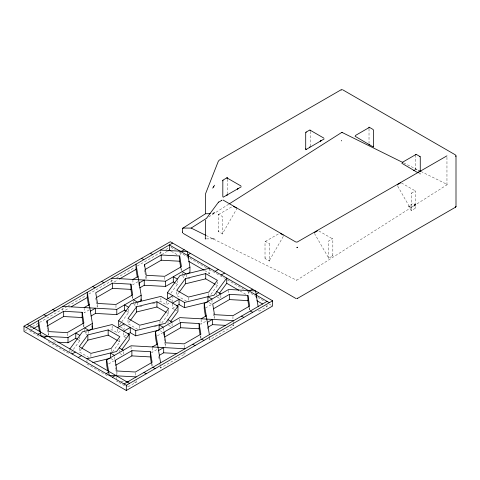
<?xml version="1.0" encoding="UTF-8"?>
<svg xmlns="http://www.w3.org/2000/svg" width="480" height="480" viewBox="0 0 480 480"><rect width="100%" height="100%" fill="white"/><g stroke="black" fill="none" stroke-linecap="round" stroke-linejoin="round"><path stroke-width="0.36" stroke-dasharray="2.4 1.8" d="M328.32 258.528L328.32 241.992A1.068 0.618 -60 0 1 329.07 240.69L332.838 238.512M222.804 234.162L222.804 217.626A1.068 0.618 60 0 0 222.054 216.318L218.844 214.5A1.068 0.618 60 0 0 218.286 215.016L218.286 231.552L222.432 233.778L236.76 208.8M265.014 258.528L265.014 241.992A1.068 0.618 60 0 1 265.764 241.56L269.532 243.732M314.436 233.412L328.698 258.144L332.838 255.918L332.838 239.382A1.068 0.618 -60 0 0 332.28 238.866M411.222 193.26L414.99 191.082A1.068 0.618 -60 0 1 415.746 191.52L415.746 208.056M265.038 257.628L265.764 258.966L269.532 261.138L269.532 244.602A1.068 0.618 60 0 0 268.974 243.438M332.814 255.018L332.28 256.2M268.974 260.772L269.508 260.214M412.284 203.796L409.182 206.094L411.222 207.534M283.308 236.37L269.43 260.466M213.762 213.228L214.5 212.214A14.874 2.946 -38.2 0 1 213.15 213.756L212.682 214.254L213.75 212.79M71.196 352.38L72.924 350.028M73.356 349.44L79.842 340.626L79.842 336.894M88.968 357.474L79.23 351.858L81.39 348.924M119.532 324.81L121.26 322.464M121.692 321.876L128.616 312.468L128.616 308.736M137.736 329.322L128.004 323.7L130.158 320.766M112.518 351.864L119.85 341.898L119.85 338.166M170.898 293.13L177.384 284.31L177.384 280.578M186.51 301.164L176.772 295.542L178.932 292.608M161.718 323.118L168.618 313.74L168.618 309.264M210.918 294.372L217.392 285.582L217.392 281.85M397.656 185.43L397.338 185.55M447.396 184.56L297.42 279.804A1.074 0.606 -5.9 0 1 296.13 279.99L212.97 238.836L213.726 238.59L213.762 239.256M208.716 216.918L213.732 213.726M228.696 204.228L214.47 213.228L210.894 213.72M414.606 169.614L415.746 168.894L420.264 171.504L420.264 174.114L418.974 173.37M411.222 207.27L415.746 204.66L413.724 203.676L415.644 207.498L414.99 208.488L411.222 210.666L408.69 206.28L409.254 205.926M218.502 214.53L232.068 206.694M25.296 330.672L27.234 329.55M29.826 328.056L31.77 326.934M32.418 326.562L38.892 322.824M39.54 322.452L67.374 306.378M68.022 306.006L86.148 295.536M88.74 294.042L113.988 279.468M116.58 277.974L134.706 267.504M137.292 266.01L162.54 251.436M165.78 249.564L168.372 248.07M30.828 330.12L32.742 329.01M65.43 310.14L69.282 307.914M114.198 281.982L118.05 279.762M161.676 254.568L168.054 250.89M89.28 309.84L84.162 312.798L84.162 308.322M138.054 281.682L132.93 284.64L132.93 280.164M87.222 331.662L84.636 333.15L86.964 334.494M135.996 303.504L133.41 304.998L135.738 306.342M184.764 275.346L182.178 276.84L183.924 277.848M265.23 241.506L279.192 233.484M110.712 330.108L112.134 329.76L117.558 332.892L122.31 330.15M122.904 329.808L124.092 329.124L124.092 325.392M159.486 301.95L160.902 301.602L166.326 304.734L169.296 303.024M171.672 301.65L172.86 300.966L172.86 297.234M123.756 332.742L123.756 336.474L127.32 334.416M172.53 303.84L172.53 308.316L176.094 306.258M108.624 363.96L113.796 360.972M157.392 335.802L163.212 332.442L160.302 330.762M205.518 308.016L211.986 304.284L208.494 302.268M150.9 352.092L152.37 352.176L157.488 349.218M199.668 323.934L201.138 324.018L206.256 321.06M136.218 380.64L136.218 382.128L127.29 387.282L127.29 385.794M159.768 362.988L160.602 368.052L184.986 353.97L184.986 352.482M209.136 338.448L209.376 339.894L233.76 325.818L233.76 324.324M267.072 305.094L267.072 306.582L258.144 311.736L258.144 310.242M187.674 278.844L189.804 278.322M208.254 273.792L209.676 273.444L209.676 269.718M139.614 306.828L141.744 306.306M152.388 303.69L155.226 302.994M154.188 326.886L156.366 326.352M206.376 238.878L213.228 238.878M232.29 325.734L233.76 325.818M53.394 341.946L56.316 342.108M183.522 353.892L184.986 353.97M117.942 381.12L116.484 381.042L126.654 386.916M120.87 381.282L123.792 381.444M134.028 382.008L136.218 382.128M214.5 238.842L212.682 238.404L213.762 238.386L214.83 238.998M401.46 182.952L415.524 191.028M408.69 206.28L409.452 206.628M403.674 162.918L420.264 171.132M420.924 171.456L446.646 184.182A1.062 0.6 -5.9 0 1 446.814 184.902M206.166 235.5L212.694 238.728M296.13 279.99L296.664 280.284M318.834 230.934L332.622 238.896M170.958 247.32L175.494 249.942M179.376 252.18L187.146 256.668M189.738 258.162L208.518 269.004M209.166 269.382L224.706 278.352M227.292 279.846L243.48 289.194M247.368 291.438L257.082 297.042M257.73 297.42L264.852 301.53M269.382 304.146L271.326 305.268M171.234 251.256L177.594 254.928M204.588 270.51L209.676 273.444M240.078 291L246.438 294.672M265.8 305.85L267.072 306.582M215.442 284.454L217.392 285.582M217.356 297.15L219.69 298.494M175.638 283.302L177.384 284.31M169.248 298.878L172.86 300.966M172.53 308.316L174.942 309.708M175.542 310.056L176.748 310.752M166.674 312.612L168.618 313.74M168.588 325.308L170.916 326.652M126.87 311.46L128.616 312.468M120.474 327.03L124.092 329.124M123.756 336.474L126.774 338.214M117.9 340.77L119.85 341.898M119.82 353.466L122.148 354.81M78.096 339.618L79.842 340.626M110.952 358.584L113.862 360.264M29.55 330.852L40.362 337.092M48.276 341.664L69.894 354.144M86.946 363.99L108.57 376.476M218.286 214.146L218.844 214.5M218.844 231.828L218.31 230.652M413.994 203.796L415.746 206.826M409.284 206.46L397.284 185.37M249.066 307.716L249.42 309.846M213.42 313.5L214.242 318.474M207.342 327.594L207.582 329.046M200.298 335.874L200.766 338.718M180.858 268.338L181.212 270.468M164.178 338.814L164.652 341.652M164.766 342.366L165.474 346.632M144.51 269.856L144.864 271.986M144.978 272.694L145.452 275.538M145.566 276.252L146.04 279.096M158.688 356.478L159.048 358.65M151.41 363.318L151.998 366.87M132.09 296.49L132.444 298.626M115.524 367.68L115.764 369.102M115.878 369.81L116.7 374.79M95.736 298.008L96.21 300.852M96.324 301.566L97.266 307.254M83.316 324.648L83.67 326.784M47.202 327.588L47.436 329.01M47.556 329.724L48.498 335.412M446.958 157.314L446.958 184.59M415.746 154.968L415.746 170.196M411.222 210.666L411.222 194.13A1.068 0.618 -60 0 1 411.78 192.966M369.018 128.718L369.018 143.298M310.23 131.328L310.23 145.908M249.654 307.542L249.654 310.524M248.346 291.3L248.346 294.282M233.76 321.342L233.76 323.58M232.95 316.44L232.95 320.166M228.612 290.208L228.612 293.196M227.328 179.196L227.328 193.77M220.854 295.434L220.854 298.416M216.774 293.082L216.774 295.32M214.476 315.42L214.476 318.402M211.986 299.808L211.986 303.54M209.376 336.162L209.376 339.894M208.764 293.574L208.764 295.812M201.138 319.542L201.138 324.018M200.886 335.694L200.886 338.682M188.454 297.81L188.454 300.792M186.252 274.716L186.252 276.954M184.176 345.342L184.176 348.324M182.178 273.108L182.178 275.346M181.446 268.158L181.446 270.396M180.138 252.666L180.138 255.648M179.838 319.116L179.838 322.842M176.772 291.81L176.772 295.542M172.08 323.592L172.08 326.574M168.006 321.24L168.006 323.478M166.326 301.008L166.326 304.734M165.708 343.578L165.708 346.56M164.742 277.062L164.742 280.044M163.212 327.966L163.212 330.948M160.902 297.876L160.902 301.602M160.602 366.558L160.602 368.052M160.404 251.574L160.404 254.562M159.99 320.988L159.99 323.97M152.37 347.7L152.37 352.176M152.112 363.852L152.112 366.84M146.274 276.042L146.274 279.024M139.686 325.968L139.686 328.95M137.484 302.874L137.484 305.112M135.408 372.756L135.408 376.482M133.41 301.266L133.41 303.504M132.678 295.572L132.678 298.554M131.07 346.524L131.07 349.506M128.004 319.968L128.004 323.7M123.312 351.75L123.312 354.732M119.238 350.142L119.238 351.636M117.558 329.166L117.558 332.892M116.94 371.736L116.94 374.718M116.484 377.31L116.484 378.804M115.974 305.214L115.974 309.69M115.176 364.056L115.176 365.544M114.444 356.868L114.444 359.856M112.134 326.034L112.134 329.76M111.636 279.732L111.636 283.464M111.222 349.146L111.222 351.384M97.5 304.2L97.5 307.182M90.912 354.126L90.912 357.108M88.71 331.032L88.71 333.27M86.946 360.264L86.946 362.496M84.636 329.424L84.636 331.662M83.904 324.474L83.904 326.712M79.23 348.126L79.23 351.858M69.894 349.668L69.894 351.906M67.2 333.372L67.2 336.36M62.862 307.89L62.862 310.878M48.732 332.358L48.732 335.34M341.61 140.448L341.232 141.102L341.13 140.61L341.61 140.448"/><path stroke-width="0.72" d="M310.206 130.392A1.068 0.618 -60 0 0 309.48 130.164L306.27 132.048A1.068 0.618 -60 0 0 305.706 133.212L305.706 149.748L324.186 138.912M227.328 178.464L227.328 177.594L223.56 179.772A1.068 0.618 -60 0 0 222.834 180.834L222.804 196.38L223.182 197.226L241.284 186.78M373.536 147.138L373.536 130.602A1.068 0.618 60 0 0 372.786 129.294L369.018 127.122M414.096 170.19L414.294 170.664M446.958 155.838L297.078 242.13L295.692 241.938L223.074 200.058M373.512 146.208L372.786 146.7L355.08 136.272L355.674 135.336L369.24 127.5M205.674 220.11L205.29 238.998L205.692 238.878M310.128 146.58L309.48 147.57M341.154 89.922L341.61 89.976M227.106 194.766L226.572 195.438M218.73 201.996C217.218 203.076 223.416 199.422 221.748 200.256M182.694 232.116L182.634 232.452M69.894 348.924L82.488 331.812L112.134 324.54L129.186 334.386L129.186 339.606L121.83 349.602M87.858 334.908L79.23 346.638L90.912 353.382L111.222 348.396L119.85 336.672L108.168 329.928L87.858 334.908L87.858 340.134L81.822 348.342M119.874 326.682L118.668 325.986L118.668 320.766L131.262 303.654L160.902 296.382L177.954 306.228L177.954 311.448L170.604 321.444M136.632 306.75L128.004 318.48L139.686 325.224L159.99 320.244L168.618 308.514L156.936 301.77L136.632 306.75L136.632 311.976L130.59 320.184M129.186 334.386L116.592 351.498L86.946 358.77M168.642 298.53L167.436 297.834L167.436 292.608L180.03 275.496L209.676 268.224M185.4 278.598L176.772 290.322L188.454 297.066L208.764 292.086L217.392 280.356L205.71 273.612L185.4 278.598L185.4 283.818L179.358 292.026M177.954 306.228L165.36 323.34L135.72 330.612L118.668 320.766M219.372 293.286L226.728 283.29L226.728 278.07L214.134 295.182L184.488 302.454L167.436 292.608M206.904 217.782L218.418 202.266M212.67 188.106L213.138 187.494A14.79 11.712 -83.4 0 0 214.488 185.202M314.532 232.548L317.646 230.73M183.084 228.03L205.47 213.768M183.618 228.072L191.154 228.072L206.832 218.112M229.326 203.826L341.13 132.822M420.264 171.132L418.536 172.2L417.102 172.29L401.808 163.248M341.352 89.646L219.174 160.212L218.256 161.418L205.614 193.584L205.452 213.81M24 326.196L170.31 241.728L272.622 300.792L272.622 306.018L126.312 390.486L24 331.422L24 326.196L126.312 385.266L272.622 300.792M26.286 327.516L172.596 243.048M33.378 328.644L38.478 325.698L38.478 320.478L41.052 336.042L68.01 337.53L92.394 323.454L87.246 292.32L87.246 297.54L88.566 305.502M71.202 306.804L87.246 297.54M119.334 279.018L136.02 269.388L136.02 264.162L141.168 295.296L141.168 300.516L138.582 302.01M168.054 250.89L169.332 250.152L170.604 250.89M46.968 320.946L63.672 311.304L82.14 312.318L83.904 322.986L67.2 332.628L48.732 331.608L46.968 320.946L46.968 323.184M112.446 283.146L95.736 292.788L97.5 303.45L115.974 304.47L132.678 294.828L130.914 284.16L112.446 283.146L112.446 288.366L96.378 297.642M144.51 264.63L161.214 254.988L179.682 256.008L181.446 266.67L164.742 276.312L146.274 275.298L144.51 264.63L144.51 266.124M46.968 326.166L63.672 316.524L82.14 317.544L83.202 323.94M145.152 269.484L161.214 260.208L179.682 261.228L180.744 267.624M37.95 334.254L40.512 332.778M84.162 307.572L89.28 304.62M132.93 279.414L138.054 276.462M181.704 251.262L184.266 249.78M44.154 337.836L46.71 336.354M90.36 311.154L95.484 308.196L95.484 313.422L91.002 316.008M187.902 254.838L190.464 253.362M139.776 287.85L144.252 285.264L165.552 286.434L173.31 281.958L175.056 282.966M62.862 306.402L116.784 309.372L141.168 295.296M111.636 278.244L165.552 281.214L189.936 267.138L187.362 251.574L160.404 250.086M57.78 342.186L68.01 342.75L75.768 338.274L77.514 339.282M89.166 330.54L92.394 328.674L92.394 323.454M95.484 313.422L116.784 314.592L124.542 310.116L126.288 311.124M187.35 273.852L189.936 272.358L189.936 267.138M402.396 162.312L415.962 154.482M72.054 353.946L75.324 352.056M117.558 327.672L124.092 323.898M166.326 299.514L172.86 295.74M215.1 271.356L218.364 269.472M78.258 357.522L81.522 355.638M123.756 331.254L130.29 327.48L130.29 332.7L135.72 335.832L158.43 330.264M172.53 303.096L179.064 299.322L179.064 304.542L184.488 307.674L207.912 301.932L207.912 296.712L211.986 299.064M221.298 274.938L224.568 273.048M127.914 334.074L130.29 332.7M176.688 305.916L179.064 304.542M397.536 184.602L400.548 182.862M107.628 370.776L106.686 365.076L106.686 359.856L131.07 345.78L184.986 348.75M156.768 344.88L155.454 336.924L155.454 331.698L179.838 317.622L233.76 320.592M205.542 316.722L204.222 308.766L204.222 303.54L228.612 289.464L255.57 290.952L258.144 306.516M115.176 360.324L131.88 350.682L150.348 351.696L152.112 362.364L135.408 372.006L116.94 370.986L115.176 360.324L115.176 361.818M163.944 332.166L180.648 322.524L199.122 323.544L200.886 334.206L184.176 343.848L165.708 342.834L163.944 332.166L163.944 335.154M229.422 294.366L212.718 304.008L214.476 314.676L232.95 315.69L249.654 306.048L247.89 295.386L229.422 294.366L229.422 299.586L213.36 308.862M115.818 365.178L131.88 355.902L150.348 356.922L151.41 363.318M164.586 337.02L180.648 327.744L199.122 328.764L200.058 334.452M106.158 373.632L108.72 372.156M152.37 346.95L157.488 343.998M201.138 318.798L206.256 315.84M249.912 290.64L252.468 289.158M112.356 377.214L114.918 375.732M158.568 350.532L163.692 347.58L163.692 352.8L159.21 355.386M256.11 294.216L258.672 292.74M207.978 327.228L212.46 324.642L225.678 325.368M124.026 383.946L267.072 301.362M297.222 298.542C297.942 297.876 296.412 298.374 297.222 298.542L455.466 207.234M305.706 132.342L306.27 132.048M226.77 195.282L227.328 195M185.4 283.818L205.71 278.838L214.794 284.082M136.632 311.976L156.936 306.996L166.026 312.24M87.858 340.134L108.168 335.148L117.252 340.398M92.628 362.598L109.656 358.422M205.866 213.72L210.228 213.72M112.446 288.366L130.914 289.386L131.97 295.782M229.422 299.586L247.89 300.606L248.946 307.002M163.692 352.8L176.91 353.526M136.218 376.908L109.26 375.42L106.686 359.856M125.982 381.564L128.91 381.726M306.27 149.382L305.736 148.818M342.636 132.714L403.002 162.588M191.154 228.072L205.512 235.176M369.018 144.528L369.768 144.96M413.592 170.262L414.144 170.538M415.77 154.758A1.068 0.618 60 0 1 416.496 154.536L420.264 156.708M342.42 89.646L455.466 154.914M310.008 130.116L323.796 138.072M227.106 177.978L240.894 185.934M233.478 206.358L236.49 208.098M280.206 233.34L283.218 235.08M183.084 233.346L296.13 298.614M269.352 302.682L169.332 244.932L169.332 250.152M188.688 261.33L203.952 270.144M226.728 283.29L238.806 290.268M256.896 300.708L262.62 304.014M150.36 253.248L152.646 254.562M182.178 271.614L186.252 273.966M216.774 291.588L220.854 293.946M250.386 310.992L252.672 312.312M141.492 258.366L143.778 259.686M177.384 279.09L173.31 276.738L173.31 281.958M241.518 316.116L243.804 317.436M101.592 281.406L103.872 282.72M133.41 299.772L137.484 302.124M168.006 319.746L172.08 322.098M201.618 339.15L203.898 340.47M92.724 286.524L95.004 287.844M128.616 307.248L124.542 304.896L124.542 310.116M163.212 327.222L159.138 324.87L159.138 330.09M192.75 344.274L195.03 345.588M52.818 309.558L55.104 310.878M84.636 327.93L88.71 330.282M119.238 347.904L123.312 350.256M152.844 367.308L155.13 368.628M43.95 314.682L46.236 315.996M79.842 335.4L75.768 333.048L75.768 338.274M114.444 355.38L110.37 353.028L110.37 358.248M143.976 372.432L146.262 373.746M27.27 324.312L129.576 383.382M417.318 172.368L417.804 172.692M204.222 303.54L209.376 334.674M155.454 331.698L160.602 362.832M136.02 269.388L137.334 277.344M140.928 299.07L141.168 300.516M91.92 325.782L92.394 328.674M38.478 325.698L39.42 331.398M222.804 180.204L222.834 180.834M213.738 186.648L213.75 187.128M456 155.838L456 206.316M420.264 171.504L420.264 157.578A1.068 0.618 60 0 0 419.706 156.414M256.26 295.122L256.26 297.36M247.89 295.386L247.89 300.606M212.46 324.642L212.46 319.422L207.342 322.374L207.342 323.868M205.71 273.612L205.71 278.838M199.122 323.544L199.122 328.764M188.052 255.744L188.052 257.982M184.488 302.454L184.488 307.674M182.55 228.942L182.55 232.422M180.648 322.524L180.648 327.744M179.682 256.008L179.682 261.228M165.552 281.214L165.552 286.434M161.214 254.988L161.214 260.208M156.936 301.77L156.936 306.996M150.348 351.696L150.348 356.922M144.252 285.264L144.252 280.038L139.134 282.996L139.134 285.234M135.72 330.612L135.72 335.832M131.88 350.682L131.88 355.902M130.914 284.16L130.914 289.386M126.312 385.266L126.312 390.486M116.784 309.372L116.784 314.592M108.168 329.928L108.168 335.148M82.14 312.318L82.14 317.544M68.01 337.53L68.01 342.75M63.672 311.304L63.672 316.524M226.77 177.948A1.068 0.618 -60 0 1 227.304 178.254M369.018 127.992A1.068 0.618 60 0 1 369.576 127.47M182.598 228.648L182.964 228.132L182.598 228.648M296.952 247.686L297.42 247.65L297.318 247.158L296.952 247.686M455.964 206.472L455.586 207.126L455.964 206.472M238.116 188.61L237.36 189.042L238.116 188.61M321.018 140.742L320.262 141.18L321.018 140.742M455.964 156C455.436 156.762 455.664 155.136 455.964 156M341.886 132.342L341.352 132.708A1.074 0.606 -5.9 0 1 342.42 132.636L341.886 132.342"/></g></svg>
